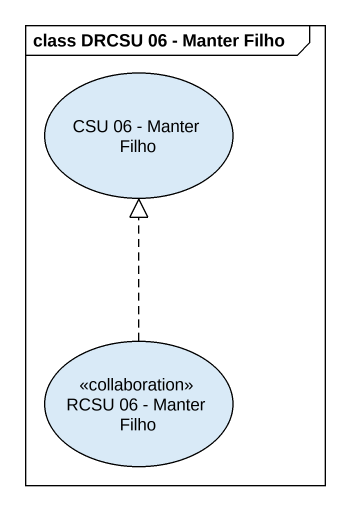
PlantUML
@startuml
mainframe class DRCSU 06 - Manter Filho
usecase "CSU 06 - Manter Filho" as CSU_06_Manter_Filho
usecase "RCSU 06 - Manter Filho" as RCSU_06_Manter_Filho <<collaboration>>
RCSU_06_Manter_Filho .up.|> CSU_06_Manter_Filho
@enduml
